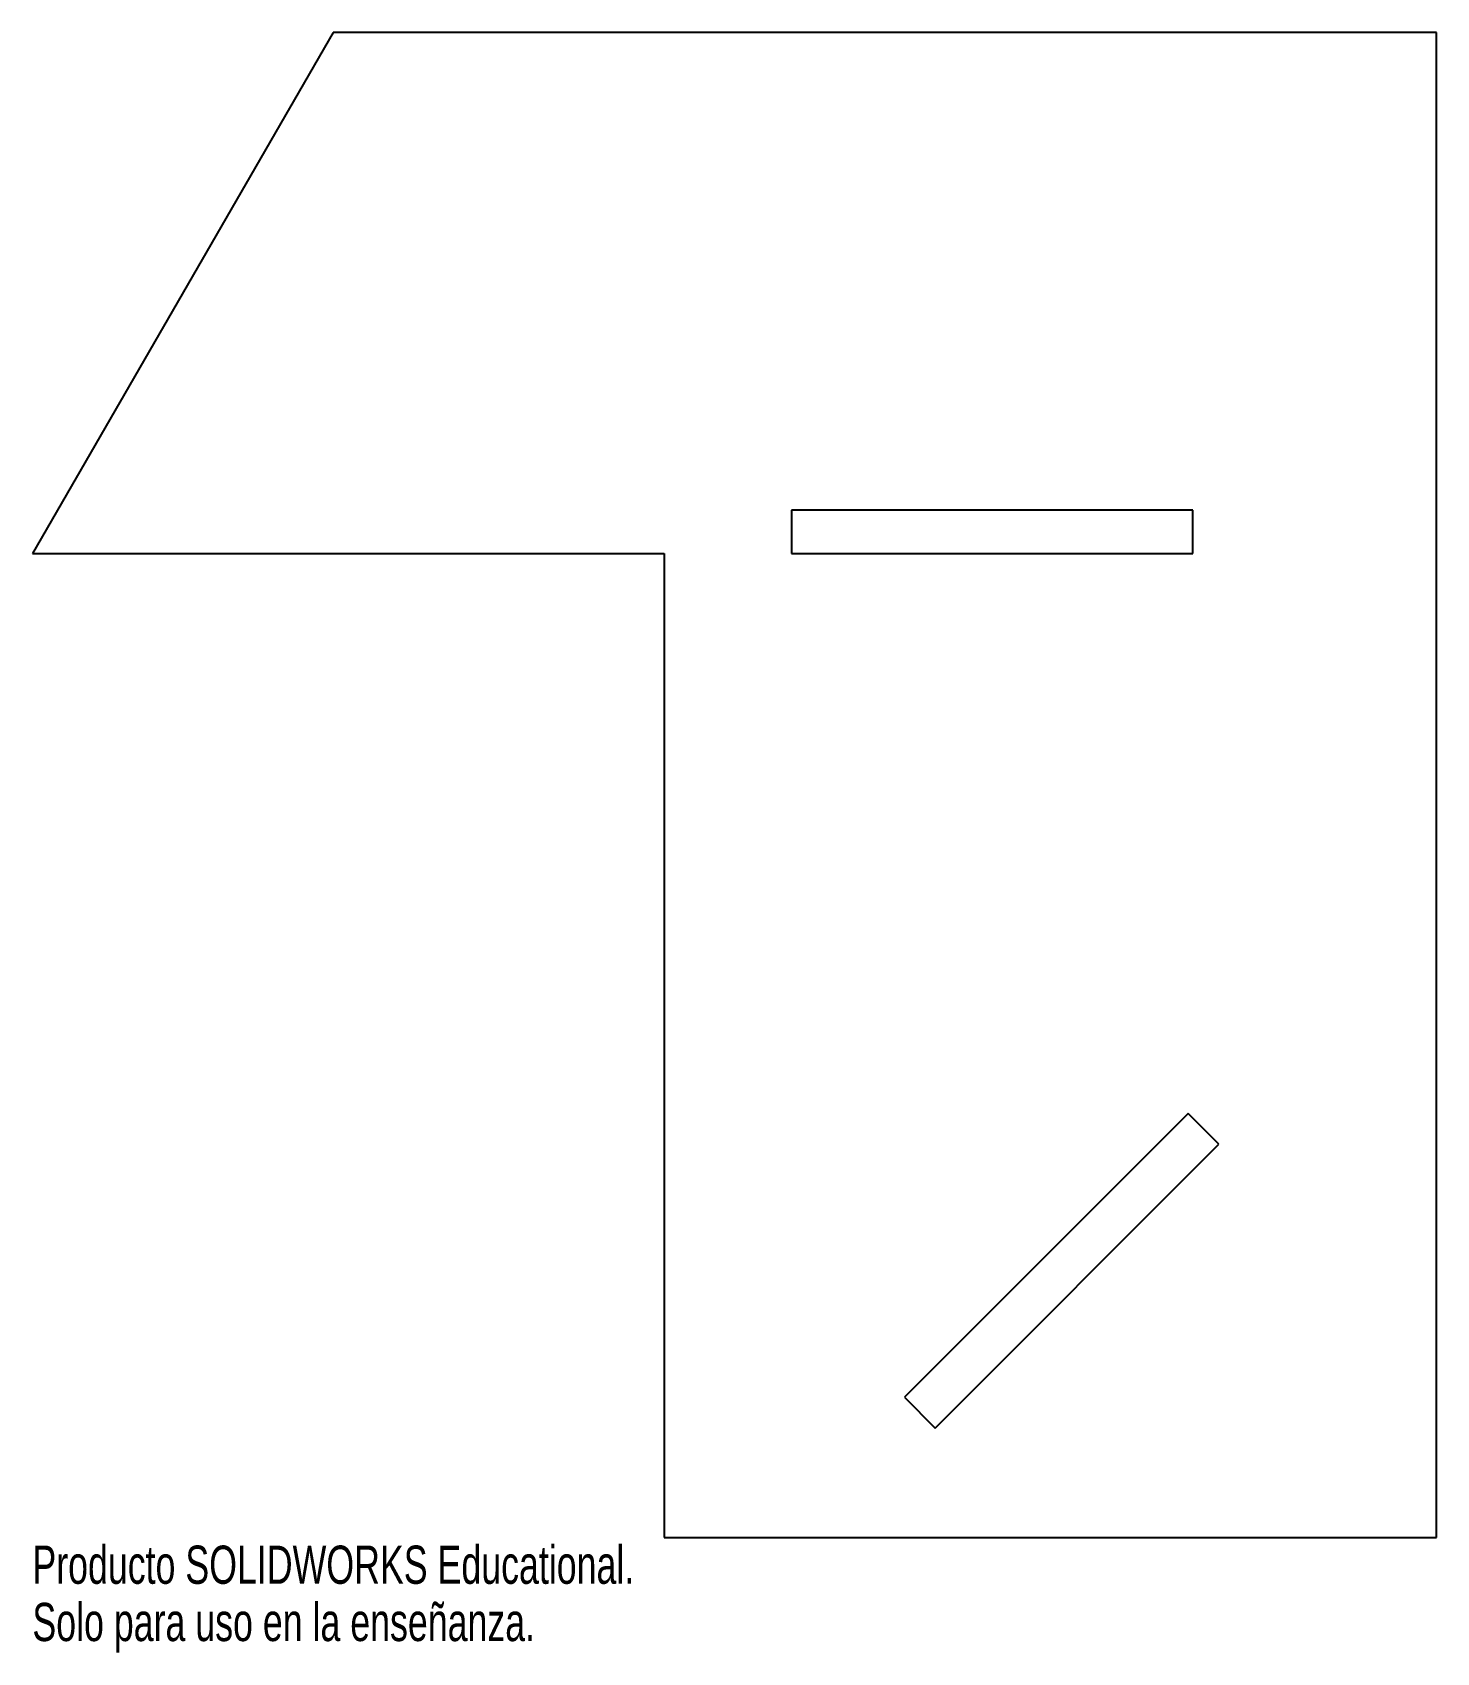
# Model space of a CAD drawing. Header units: inches. Extents: x 1.5 to 8.5, y -21.78 to -13.71.
import ezdxf

# ---------------------------------------------------------------- set-up
doc = ezdxf.new("R2010")
doc.units = ezdxf.units.IN
doc.header["$MEASUREMENT"] = 0
doc.styles.add('SLDTEXTSTYLE0', font='TXT', dxfattribs={"width": 0.7})

msp = doc.modelspace()

# ---------------------------------------------------------------- linework, layer by layer
at = {"color": 7, "linetype": 'Continuous', "lineweight": 25}
for p, q in [((2.9993, -13.7051), (1.5, -16.302)), ((8.4993, -13.7051), (2.9993, -13.7051)), ((8.4993, -21.2051), (8.4993, -13.7051)), ((7.2835, -16.0855), (5.2835, -16.0855)), ((5.2835, -16.0855), (5.2835, -16.302)), ((7.2835, -16.302), (7.2835, -16.0855)), ((1.5, -16.302), (4.6493, -16.302)), ((4.6493, -16.302), (4.6493, -21.2051)), ((5.2835, -16.302), (7.2835, -16.302)), ((7.2611, -19.0922), (5.8469, -20.5064)), ((7.4142, -19.2453), (7.2611, -19.0922)), ((6, -20.6595), (7.4142, -19.2453)), ((5.8469, -20.5064), (6, -20.6595)), ((4.6493, -21.2051), (8.4993, -21.2051))]:
    msp.add_line(p, q, dxfattribs=at)

# ---------------------------------------------------------------- texts
at = {"color": 7, "linetype": 'Continuous', "char_height": 0.1903, "attachment_point": 1, "style": 'SLDTEXTSTYLE0'}
for s, insert in [('Producto SOLIDWORKS Educational.', (1.5, -21.2453)), ('Solo para uso en la enseñanza.', (1.5, -21.5307))]:
    msp.add_mtext(s, dxfattribs=dict(at, insert=insert))

doc.saveas('drawing.dxf')
